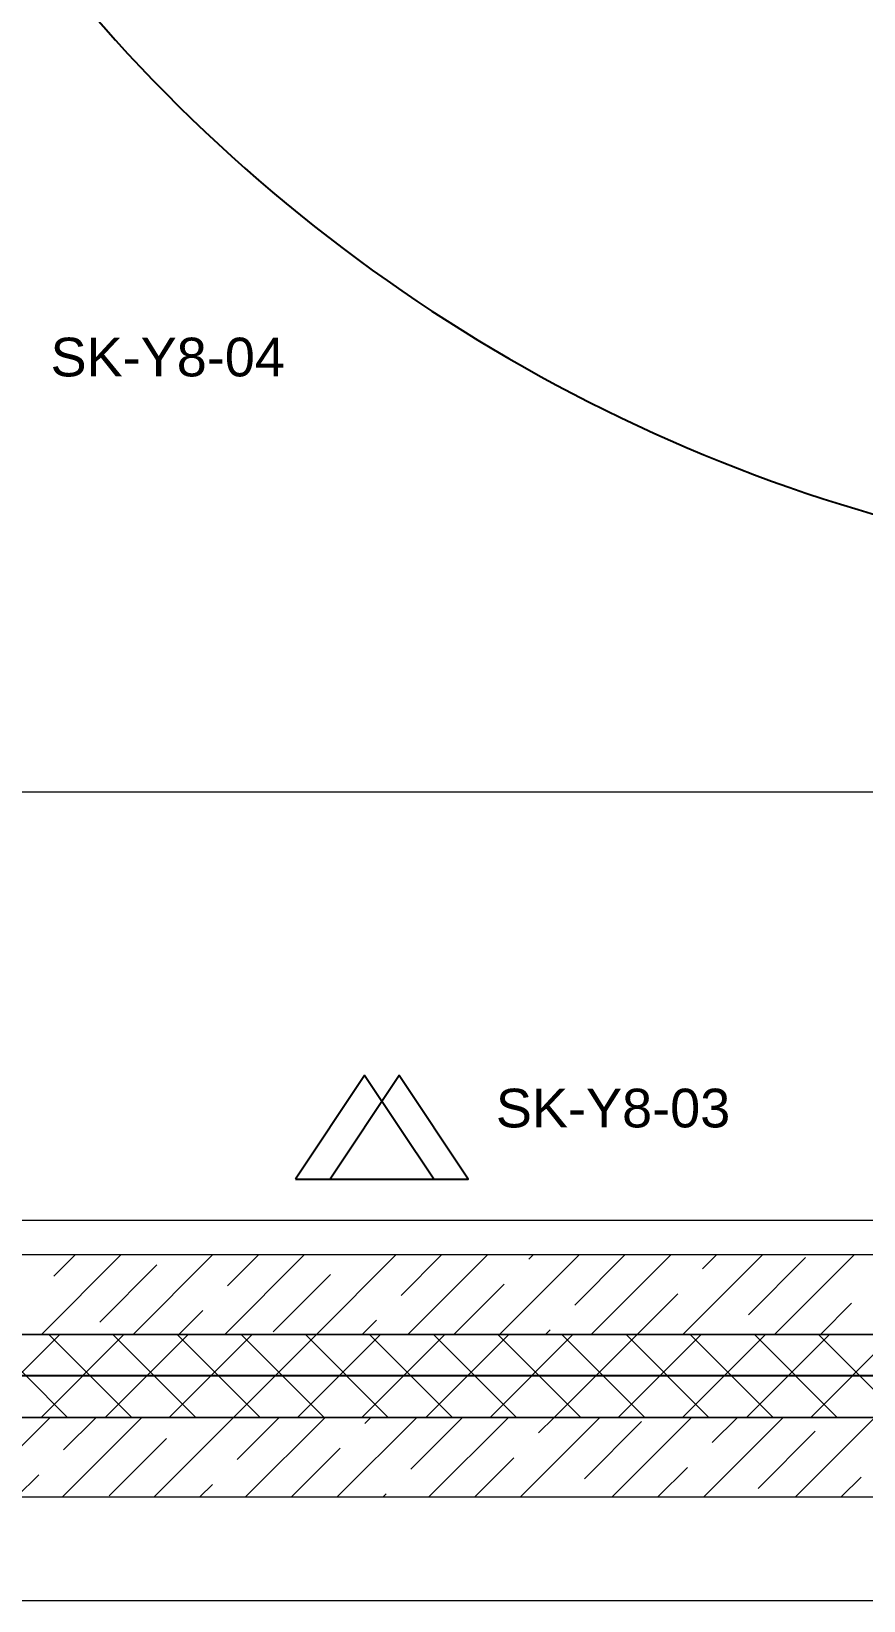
# Model space of a CAD drawing. Header units: inches. Extents: x -21163 to 11874, y -14995 to 6550.
# Drawn here: x -3424 to -2220, y -7989 to -5719 of the extents above; entities that cross this region are included whole.
import ezdxf

# ---------------------------------------------------------------- set-up
doc = ezdxf.new("R2010")
doc.units = ezdxf.units.IN
doc.header["$MEASUREMENT"] = 0
doc.linetypes.add('CONTI', pattern=[0])
doc.linetypes.add('GOST2.303 5', pattern=[24, 20, -1.5, 1, -1.5])
for name, color, linetype in [('axis_dim', 8, 'CONTI'), ('SOCKETS', 1, 'Continuous'), ('TAGS', 7, 'Continuous'), ('WIRING', 4, 'Continuous')]:
    doc.layers.add(name, color=color, linetype=linetype)
for name, color, linetype, lineweight in [('furniture', 8, 'Continuous', 0), ('stair1', 8, 'Continuous', 15), ('Wall2', 8, 'Continuous', 5)]:
    doc.layers.add(name, color=color, linetype=linetype, lineweight=lineweight)
doc.styles.get("Standard").update_dxf_attribs({"font": 'arial.ttf'})

msp = doc.modelspace()

# ---------------------------------------------------------------- linework, layer by layer
at = {"layer": 'axis_dim', "linetype": 'GOST2.303 5', "lineweight": 25, "ltscale": 100}
msp.add_lwpolyline([(244.6, -7664), (-18161.6, -7664)], dxfattribs=at)
at = {"layer": 'furniture'}
msp.add_lwpolyline([(-3750.6, -6819), (-1425.6, -6819), (-1425.6, -7439), (-3750.6, -7439)], close=True, dxfattribs=at)
at = {"layer": 'SOCKETS'}
for p, q in [((-3042.1, -7379.5), (-2842.1, -7379.5)), ((-2992.1, -7379.5), (-2792.1, -7379.5))]:
    msp.add_line(p, q, dxfattribs=at)
for points in [[(-3042.1, -7379.5), (-2842.1, -7379.5), (-2942.1, -7229.5)], [(-2992.1, -7379.5), (-2792.1, -7379.5), (-2892.1, -7229.5)]]:
    msp.add_lwpolyline(points, close=True, dxfattribs=at)
at = {"layer": 'stair1', "ltscale": 75}
msp.add_lwpolyline([(-13825.6, -7839), (-13825.6, -7989), (2924.9, -7989), (2924.9, -7839)], dxfattribs=at)
at = {"layer": 'Wall2', "ltscale": 100}
for points in [[(-1025.6, -7489), (-5645.5, -7489)], [(-3409.6, -7604), (-3294.6, -7489)], [(-3391.7, -7519.8), (-3360.9, -7489)], [(-3277, -7604), (-3162, -7489)], [(-3144.4, -7604), (-3029.4, -7489)], [(-3140.5, -7533.7), (-3095.7, -7489)], [(-3011.8, -7604), (-2896.8, -7489)], [(-2889.2, -7547.7), (-2830.6, -7489)], [(-2879.3, -7604), (-2764.3, -7489)], [(-2746.7, -7604), (-2631.7, -7489)], [(-2704.3, -7495.3), (-2698, -7489)], [(-2638, -7561.6), (-2565.4, -7489)], [(-2614.1, -7604), (-2499.1, -7489)], [(-2481.5, -7604), (-2366.5, -7489)], [(-2453, -7509.2), (-2432.8, -7489)], [(-2348.9, -7604), (-2233.9, -7489)], [(-3325.4, -7586.1), (-3242.6, -7503.3)], [(-2386.7, -7575.5), (-2303.9, -7492.6)], [(-3074.2, -7600), (-2991.3, -7517.2)], [(-2813, -7604), (-2740.1, -7531.1)], [(-2547.8, -7604), (-2488.8, -7545)], [(-2282.6, -7604), (-2237.6, -7558.9)], [(-3210.7, -7604), (-3176.3, -7569.5)], [(-1025.6, -7604), (-5645.5, -7604)], [(-5645.5, -7604), (-1025.6, -7604)], [(-3503.1, -7724), (-3383.1, -7604)], [(-3371.8, -7724), (-3491.8, -7604)], [(-3410.3, -7724), (-3290.3, -7604)], [(-3279, -7724), (-3399, -7604)], [(-3317.5, -7724), (-3197.5, -7604)], [(-3186.2, -7724), (-3306.2, -7604)], [(-3224.7, -7724), (-3104.7, -7604)], [(-3093.4, -7724), (-3213.4, -7604)], [(-3131.8, -7724), (-3011.8, -7604)], [(-3000.6, -7724), (-3120.6, -7604)], [(-3039, -7724), (-2919, -7604)], [(-2907.8, -7724), (-3027.8, -7604)], [(-2946.2, -7724), (-2826.2, -7604)], [(-2945.6, -7604), (-2925, -7583.5)], [(-2815, -7724), (-2935, -7604)], [(-2853.4, -7724), (-2733.4, -7604)], [(-2722.2, -7724), (-2842.2, -7604)], [(-2760.6, -7724), (-2640.6, -7604)], [(-2629.4, -7724), (-2749.4, -7604)], [(-2680.4, -7604), (-2673.8, -7597.4)], [(-2667.8, -7724), (-2547.8, -7604)], [(-2536.6, -7724), (-2656.6, -7604)], [(-2575, -7724), (-2455, -7604)], [(-2443.8, -7724), (-2563.8, -7604)], [(-2482.2, -7724), (-2362.2, -7604)], [(-2350.9, -7724), (-2470.9, -7604)], [(-2389.4, -7724), (-2269.4, -7604)], [(-2258.1, -7724), (-2378.1, -7604)], [(-2296.6, -7724), (-2176.6, -7604)], [(-2165.3, -7724), (-2285.3, -7604)], [(-1025.6, -7724), (-5645.5, -7724)], [(-5645.5, -7724), (-1025.6, -7724)], [(-3512, -7839), (-3397, -7724)], [(-3379.4, -7839), (-3264.4, -7724)], [(-3377.8, -7771.1), (-3330.7, -7724)], [(-3246.8, -7839), (-3131.8, -7724)], [(-3126.5, -7785), (-3065.6, -7724)], [(-3114.3, -7839), (-2999.3, -7724)], [(-2981.7, -7839), (-2866.7, -7724)], [(-2941.6, -7732.6), (-2933, -7724)], [(-2875.3, -7798.9), (-2800.4, -7724)], [(-2849.1, -7839), (-2734.1, -7724)], [(-2716.5, -7839), (-2601.5, -7724)], [(-2690.4, -7746.5), (-2667.8, -7724)], [(-2624.1, -7812.8), (-2541.2, -7730)], [(-2583.9, -7839), (-2468.9, -7724)], [(-2451.4, -7839), (-2336.4, -7724)], [(-2439.1, -7760.5), (-2402.6, -7724)], [(-2318.8, -7839), (-2203.8, -7724)], [(-3311.5, -7837.4), (-3228.6, -7754.5)], [(-2372.8, -7826.8), (-2290, -7743.9)], [(-3048, -7839), (-2977.4, -7768.4)], [(-2782.8, -7839), (-2726.2, -7782.3)], [(-3445.7, -7839), (-3413.6, -7806.9)], [(-2517.6, -7839), (-2474.9, -7796.3)], [(-3180.6, -7839), (-3162.3, -7820.8)], [(-2252.5, -7839), (-2223.7, -7810.2)], [(-5645.5, -7839), (-1025.6, -7839)], [(-2915.4, -7839), (-2911.1, -7834.7)]]:
    msp.add_lwpolyline(points, dxfattribs=at)
at = {"layer": 'WIRING'}
msp.add_lwpolyline([(-3421.3, -5589.4, 0.18), (-2022.5, -6462.6)], format="xyb", dxfattribs=at)

# ---------------------------------------------------------------- texts
at = {"layer": 'TAGS'}
for s, p in [('SK-Y8-04', (-3396.5, -6218.1)), ('SK-Y8-03', (-2752.1, -7304.5))]:
    msp.add_text(s, height=56, dxfattribs=at).set_placement(p)

doc.saveas('drawing.dxf')
